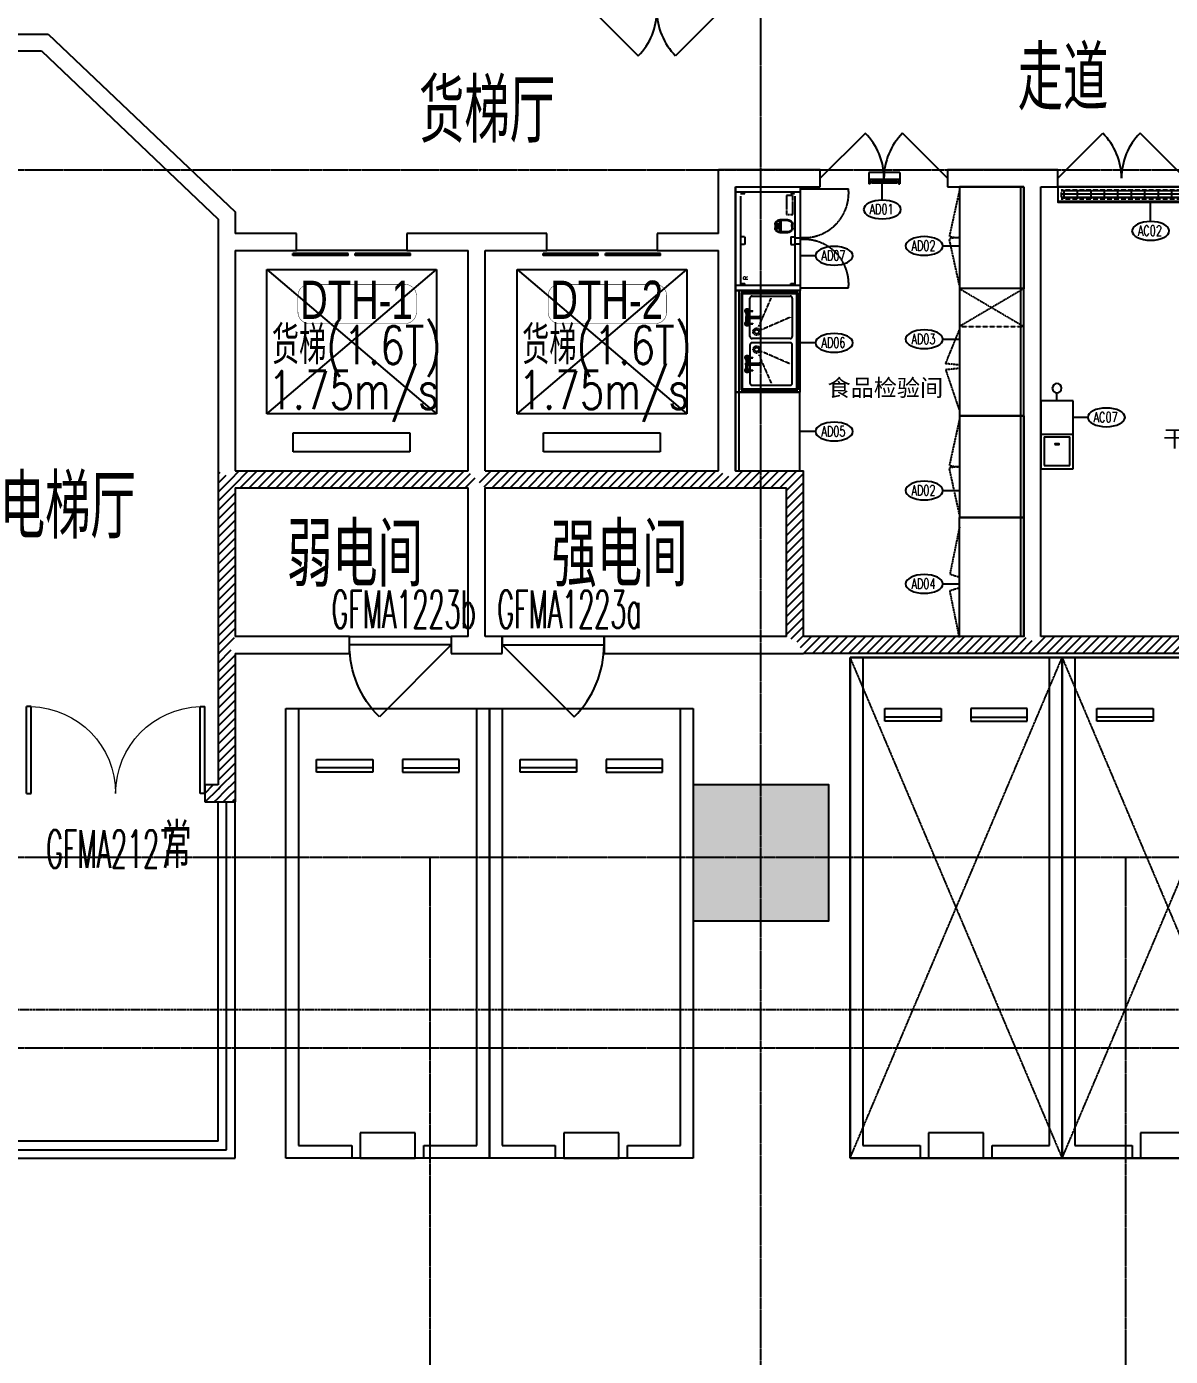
# Model space of a CAD drawing. Extents: x -12047294 to -5625356, y -1456591 to -622873.
# Drawn here: x -5768947 to -5755463, y -727359 to -711686 of the extents above; entities that cross this region are included whole.
import ezdxf

# ---------------------------------------------------------------- set-up
doc = ezdxf.new("R2010")
doc.units = 0
doc.header["$LTSCALE"] = 10
doc.header["$MEASUREMENT"] = 0
for name, pattern in [('__DASH', [0.35, 0.25, -0.1]), ('DASH', [0.35, 0.25, -0.1]), ('DOTE', [2.42, 2, -0.2, 0.02, -0.2]), ('HIDDEN', [0.375, 0.25, -0.125])]:
    doc.linetypes.add(name, pattern=pattern)
for name, color, linetype in [('A-15-PKNG-普通车位', 162, 'Continuous'), ('A-15-PKNG-机械车位', 136, 'Continuous'), ('A-COLUMN', 10, 'Continuous'), ('A-DIMLEAD', 130, 'Continuous'), ('A-DOORWIN', 151, 'Continuous'), ('A-FireH', 6, 'Continuous'), ('A-STAIRS', 150, 'Continuous'), ('A-TEXTDOOR', 181, 'Continuous'), ('A-TextNum', 211, 'Continuous'), ('A-TextRoom', 7, 'Continuous'), ('A-TEXTROOM-报建', 210, 'Continuous'), ('A-WALL', 2, 'Continuous'), ('CURTWALL', 4, 'Continuous'), ('DOTE', 9, 'DOTE'), ('EQUIP', 1, 'Continuous'), ('Iteam', 4, 'Continuous'), ('P-TEXT', 102, 'Continuous'), ('PUB_HATCH', 252, 'Continuous'), ('SKD_EQU', 1, 'Continuous')]:
    doc.layers.add(name, color=color, linetype=linetype)
doc.styles.add('_TCH_WINDOW', font='tjromans.shx', dxfattribs={"width": 0.7, "height": 3.5, "bigfont": 'tjhztxt.shx'})
doc.styles.add('ARIAL', font='arial.ttf', dxfattribs={"width": 1.1})
doc.styles.add('SHZF-注释', font='romanc.shx', dxfattribs={"width": 0.8, "bigfont": 'shzf-hz.shx'})
doc.styles.get("Standard").update_dxf_attribs({"font": 'tjromans.shx', "width": 0.75, "bigfont": 'tjhztxt.shx'})
doc.styles.add('房间功能', font='tjromand.shx', dxfattribs={"width": 0.75, "bigfont": 'tjhts.shx'})
doc.styles.add('注解汉字', font='tjromans.shx', dxfattribs={"width": 0.75, "bigfont": 'tjhztxt.shx'})
pattern_1 = [(45, (-533914.12, 53.85), (-53.0330298, 53.0330298), [])]

# ---------------------------------------------------------------- blocks, each defined once
blk = doc.blocks.new('car-0')
for p, q in [((0, -5300, -100), (0, 0, -100)), ((0, 0, -100), (2400, 0, -100)), ((2400, 0, -100), (2400, -5300, -100)), ((150, 0, -100), (150, -5150, -100)), ((2250, -5150, -100), (2250, 0, -100)), ((360, -750, -100), (360, -600, -100)), ((360, -600, -100), (1025, -600, -100)), ((1025, -600, -100), (1025, -750, -100)), ((2041, -600, -100), (1376, -600, -100)), ((1376, -600, -100), (1376, -750, -100)), ((2041, -750, -100), (2041, -600, -100)), ((1025, -700, -100), (360, -700, -100)), ((1025, -750, -100), (360, -750, -100)), ((1376, -700, -100), (2041, -700, -100)), ((1376, -750, -100), (2041, -750, -100)), ((875, -5000, -100), (875, -5300, -100)), ((1525, -5000, -100), (875, -5000, -100)), ((1525, -5300, -100), (1525, -5000, -100)), ((150, -5150, -100), (775, -5150, -100)), ((775, -5150, -100), (775, -5300, -100)), ((1625, -5300, -100), (1625, -5150, -100)), ((1625, -5150, -100), (2250, -5150, -100)), ((2400, -5300, -100), (0, -5300, -100)), ((875, -5300, -100), (1525, -5300, -100))]:
    blk.add_line(p, q)
blk = doc.blocks.new('二层机械车库')
at = {"layer": 'A-15-PKNG-机械车位'}
for p, q in [((0, -100), (0, -7600)), ((0, -100), (5900, -100)), ((0, -2600), (0, -100)), ((5900, -100), (0, -100)), ((5900, -100), (5900, -2600)), ((5900, -7600), (5900, -100)), ((5750, -250), (0, -250)), ((5750, -925), (5750, -250)), ((750, -510), (600, -510)), ((600, -510), (600, -1175)), ((700, -1175), (700, -510)), ((750, -1175), (750, -510)), ((5900, -925), (5750, -925)), ((5900, -1025), (5600, -1025)), ((5600, -1025), (5600, -1675)), ((5900, -1675), (5900, -1025)), ((600, -1175), (750, -1175)), ((600, -2190), (600, -1525)), ((600, -1525), (750, -1525)), ((700, -1525), (700, -2190)), ((750, -1525), (750, -2190)), ((5600, -1675), (5900, -1675)), ((5750, -2450), (5750, -1775)), ((5750, -1775), (5900, -1775)), ((750, -2190), (600, -2190)), ((0, -2450), (5750, -2450)), ((0, -2600), (5900, -2600)), ((0, -5100), (0, -2600)), ((5900, -2600), (0, -2600)), ((5900, -2600), (5900, -5100)), ((5750, -2750), (0, -2750)), ((5750, -3425), (5750, -2750)), ((750, -3010), (600, -3010)), ((600, -3010), (600, -3675)), ((700, -3675), (700, -3010)), ((750, -3675), (750, -3010)), ((5900, -3425), (5750, -3425)), ((5900, -3525), (5600, -3525)), ((5600, -3525), (5600, -4175)), ((5900, -4175), (5900, -3525)), ((600, -3675), (750, -3675)), ((600, -4690), (600, -4025)), ((600, -4025), (750, -4025)), ((700, -4025), (700, -4690)), ((750, -4025), (750, -4690)), ((5600, -4175), (5900, -4175)), ((5750, -4950), (5750, -4275)), ((5750, -4275), (5900, -4275)), ((750, -4690), (600, -4690)), ((0, -4950), (5750, -4950)), ((0, -5100), (5900, -5100)), ((0, -7600), (0, -5100)), ((5900, -5100), (0, -5100)), ((5900, -5100), (5900, -7600)), ((5750, -5250), (0, -5250)), ((5750, -5925), (5750, -5250)), ((750, -5510), (600, -5510)), ((600, -5510), (600, -6175)), ((700, -6175), (700, -5510)), ((750, -6175), (750, -5510)), ((5900, -5925), (5750, -5925)), ((5900, -6025), (5600, -6025)), ((5600, -6025), (5600, -6675)), ((5900, -6675), (5900, -6025)), ((600, -6175), (750, -6175)), ((600, -7190), (600, -6525)), ((600, -6525), (750, -6525)), ((700, -6525), (700, -7190)), ((750, -6525), (750, -7190)), ((5600, -6675), (5900, -6675)), ((5750, -7450), (5750, -6775)), ((5750, -6775), (5900, -6775)), ((750, -7190), (600, -7190)), ((0, -7450), (5750, -7450)), ((0, -7600), (5900, -7600)), ((5900, -7600), (0, -7600))]:
    blk.add_line(p, q, dxfattribs=at)
at = {"layer": 'A-15-PKNG-机械车位', "linetype": 'DASH'}
for p, q in [((0, -2600), (5900, -100)), ((0, -5100), (5900, -2600)), ((5900, -5100), (0, -2600)), ((0, -7600), (5900, -5100)), ((5900, -7600), (0, -5100))]:
    blk.add_line(p, q, dxfattribs=at)
blk = doc.blocks.new('dFASDWA$Wfdf3')
at = {"layer": 'A-15-PKNG-普通车位'}
for p in [(2121811, 15650, 100), (2124211, 15650, 100)]:
    blk.add_blockref('car-0', p, dxfattribs=at)
at = {"layer": 'A-15-PKNG-机械车位', "rotation": 270}
blk.add_blockref('二层机械车库', (2136061, 16250), dxfattribs=at)
blk = doc.blocks.new('$DorLib2D$00000127')
at = {"color": 0}
for points in [[(-0.533, 0.795), (-0.533, 0.69)], [(-0.033, 0.795), (-0.533, 0.795)], [(-0.033, 0.795), (-0.033, 0.69)], [(0.533, 0.795), (0.033, 0.795)], [(0.033, 0.795), (0.033, 0.69)], [(0.533, 0.795), (0.533, 0.69)], [(-0.033, 0.69), (-0.533, 0.69)], [(0.533, 0.69), (0.033, 0.69)], [(0.5, 0.5), (-0.5, 0.5)]]:
    blk.add_lwpolyline(points, dxfattribs=at)
blk = doc.blocks.new('$DorLib2D$00000116')
at = {"color": 0}
for p, q in [((-0.5, 0), (-0.146, 0.354)), ((0.5, 0), (0.146, 0.354))]:
    blk.add_line(p, q, dxfattribs=at)
for centre, start, end in [((-0.5, 0), 0, 45), ((0.5, 0), 135, 180)]:
    blk.add_arc(centre, 0.5, start, end, dxfattribs=at)
blk = doc.blocks.new('$DorLib2D$00000114')
at = {"color": 0}
blk.add_line((0.5, 0), (-0.207, 0.707), dxfattribs=at)
blk.add_arc((0.5, 0), 1, 135, 180, dxfattribs=at)
blk = doc.blocks.new('$DorLib2D$00000002')
for p, q in [((-0.5, 0), (-0.5, 0.4875)), ((-0.475, 0.4875), (-0.5, 0.4875)), ((-0.475, 0), (-0.475, 0.4875)), ((0.475, 0), (0.475, 0.4875)), ((0.475, 0.4875), (0.5, 0.4875)), ((0.5, 0), (0.5, 0.4875)), ((-0.5, 0), (-0.475, 0)), ((0.5, 0), (0.475, 0))]:
    blk.add_line(p, q)
at = {"lineweight": 13}
for centre, start, end in [((-0.4875, 0), 0, 88.53072), ((0.4875, 0), 91.46928, 180)]:
    blk.add_arc(centre, 0.4875, start, end, dxfattribs=at)
blk = doc.blocks.new('_FZH')
blk.add_lwpolyline([(-0.5, -0.5), (0.5, -0.5), (0.5, 0.5), (-0.5, 0.5)], close=True)
at = {"layer": 'PUB_HATCH'}
blk.add_solid([(-0.5, -0.5), (0.5, -0.5), (-0.5, 0.5), (0.5, 0.5)], dxfattribs=at)
blk = doc.blocks.new('LXX08311725')
at = {"layer": 'EQUIP', "color": 8, "linetype": 'HIDDEN'}
for p, q in [((-771, -371, 4), (-324, 389, 4)), ((-771, 389, 4), (-324, -371, 4)), ((-324, -371, 4), (-324, 389, 4))]:
    blk.add_line(p, q, dxfattribs=at)
at = {"layer": 'EQUIP'}
for p, q in [((729, 389, 4), (-771, 389, 4)), ((-771, 389, 4), (-771, -371, 4)), ((729, -371, 4), (729, 389, 4)), ((-771, -371, 4), (729, -371, 4))]:
    blk.add_line(p, q, dxfattribs=at)
at = {"layer": 'EQUIP', "color": 8, "linetype": 'DASH'}
for p, q in [((114, -534, 4), (-285, -371, 4)), ((130, -371, 4), (114, -534, 4)), ((170, -371, 4), (186, -534, 4)), ((186, -534, 4), (670, -371, 4))]:
    blk.add_line(p, q, dxfattribs=at)
blk = doc.blocks.new('A$C36F6013D')
at = {"layer": 'EQUIP'}
for p, q in [((760, 1200), (0, 1200)), ((0, 0), (0, 1200)), ((565, 1119), (115, 1119)), ((720, 0), (720, 1200)), ((760, 0), (760, 1200)), ((90, 1094), (90, 644)), ((590, 878), (590, 1094)), ((590, 644), (590, 861)), ((90, 94), (90, 544)), ((115, 619), (565, 619)), ((115, 569), (565, 569)), ((590, 544), (590, 328)), ((590, 311), (590, 94)), ((760, 0), (0, 0)), ((565, 69), (115, 69))]:
    blk.add_line(p, q, dxfattribs=at)
at = {"layer": 'EQUIP', "color": 8}
for p, q in [((695, 1175), (25, 1175)), ((25, 25), (25, 1175)), ((40, 1160), (25, 1175)), ((680, 1160), (40, 1160)), ((40, 40), (40, 1160)), ((695, 1175), (680, 1160)), ((680, 40), (680, 1160)), ((695, 25), (695, 1175)), ((40, 40), (25, 25)), ((695, 25), (25, 25)), ((680, 40), (40, 40)), ((695, 25), (680, 40))]:
    blk.add_line(p, q, dxfattribs=at)
at = {"layer": 'EQUIP', "color": 8, "linetype": 'DASH', "ltscale": 0.4}
for p, q in [((485, 761), (340, 1094)), ((115, 869), (448, 724)), ((115, 319), (448, 464)), ((485, 427), (340, 94))]:
    blk.add_line(p, q, dxfattribs=at)
at = {"layer": 'EQUIP', "ltscale": 50}
for p, q in [((555, 941), (555, 945)), ((609, 945), (555, 945)), ((609, 941), (555, 941)), ((561, 941), (561, 945)), ((567, 941), (567, 945)), ((573, 941), (573, 945)), ((609, 797), (555, 797)), ((555, 797), (555, 793)), ((609, 793), (555, 793)), ((561, 797), (561, 793)), ((567, 797), (567, 793)), ((573, 797), (573, 793)), ((609, 395), (555, 395)), ((555, 391), (555, 395)), ((609, 391), (555, 391)), ((561, 391), (561, 395)), ((567, 391), (567, 395)), ((573, 391), (573, 395)), ((555, 247), (555, 243)), ((609, 247), (555, 247)), ((609, 243), (555, 243)), ((561, 247), (561, 243)), ((567, 247), (567, 243)), ((573, 247), (573, 243))]:
    blk.add_line(p, q, dxfattribs=at)
at = {"layer": 'EQUIP', "ltscale": 150}
for p, q in [((625, 878), (473, 878)), ((625, 861), (473, 861)), ((613, 878), (625, 885)), ((625, 854), (613, 861)), ((616, 926), (614, 878)), ((616, 812), (614, 860)), ((625, 885), (638, 877)), ((638, 861), (625, 854)), ((634, 926), (636, 878)), ((634, 812), (636, 860)), ((638, 877), (638, 861)), ((625, 328), (473, 328)), ((625, 335), (613, 328)), ((616, 376), (614, 328)), ((638, 327), (625, 335)), ((634, 376), (636, 328)), ((638, 311), (638, 327)), ((625, 311), (473, 311)), ((613, 311), (625, 304)), ((616, 262), (614, 310)), ((625, 304), (638, 311)), ((634, 262), (636, 310))]:
    blk.add_line(p, q, dxfattribs=at)
at = {"layer": 'EQUIP', "ltscale": 50}
for centre, radius in [((625, 943), 9), ((625, 943), 8), ((625, 795), 9), ((625, 795), 8), ((625, 393), 9), ((625, 393), 8), ((625, 245), 9), ((625, 245), 8)]:
    blk.add_circle(centre, radius, dxfattribs=at)
at = {"layer": 'EQUIP', "color": 8, "linetype": 'DASH', "ltscale": 0.4}
for centre, radius in [((510, 699), 42), ((510, 699), 25), ((510, 489), 42), ((510, 489), 25)]:
    blk.add_circle(centre, radius, dxfattribs=at)
at = {"layer": 'EQUIP'}
for centre, start, end in [((115, 1094), 90, 180), ((565, 1094), 0, 90), ((115, 644), 180, 270), ((565, 644), 270, 0), ((115, 544), 90, 180), ((565, 544), 0, 90), ((115, 94), 180, 270), ((565, 94), 270, 0)]:
    blk.add_arc(centre, 25, start, end, dxfattribs=at)
at = {"layer": 'EQUIP', "ltscale": 10}
for centre, start, end in [((625, 943), 291.7259, 175.2198), ((625, 943), 184.7802, 248.2741), ((625, 795), 184.7802, 68.2741), ((625, 795), 111.7259, 175.2198), ((625, 393), 291.7259, 175.2198), ((625, 393), 184.7802, 248.2741), ((625, 245), 184.7802, 68.2741), ((625, 245), 111.7259, 175.2198)]:
    blk.add_arc(centre, 24, start, end, dxfattribs=at)
at = {"layer": 'EQUIP', "ltscale": 50}
for centre, radius, start, end in [((625, 943), 19, 186.0423, 173.9577), ((625, 943), 16, 172.8192, 187.1808), ((625, 795), 19, 186.0423, 173.9577), ((625, 795), 16, 172.8192, 187.1808), ((625, 393), 19, 186.0423, 173.9577), ((625, 393), 16, 172.8192, 187.1808), ((625, 245), 19, 186.0423, 173.9577), ((625, 245), 16, 172.8192, 187.1808)]:
    blk.add_arc(centre, radius, start, end, dxfattribs=at)
at = {"layer": 'EQUIP', "ltscale": 150}
for centre, radius, start, end in [((473, 869), 11, 50.5994, 309.4006), ((473, 869), 10, 58.2117, 301.7883), ((473, 869), 8.5, 90, 270), ((625, 869), 10, 238.2117, 121.7883), ((625, 869), 8.5, 270, 90), ((473, 319), 11, 50.5994, 309.4006), ((473, 319), 10, 58.2117, 301.7883), ((473, 319), 8.5, 90, 270), ((625, 319), 10, 238.2117, 121.7883), ((625, 319), 8.5, 270, 90)]:
    blk.add_arc(centre, radius, start, end, dxfattribs=at)
blk = doc.blocks.new('LXX1546368')
at = {"layer": 'EQUIP', "linetype": 'ByBlock'}
for p, q in [((636, 537, 0), (-584, 537, 0)), ((-584, 537, 0), (-584, -223, 0)), ((636, 537, 0), (636, -223, 0)), ((636, -223, 0), (-584, -223, 0))]:
    blk.add_line(p, q, dxfattribs=at)
at = {"layer": 'EQUIP', "color": 8, "linetype": 'DASH', "ltscale": 0.8}
for p, q in [((-524, 537, 0), (-524, -223, 0)), ((524, 477, 0), (-524, 477, 0)), ((-504, 477, 0), (-504, 427, 0)), ((-45, 427, 0), (-45, 477, 0)), ((45, 427, 0), (45, 477, 0)), ((556, 477, 0), (556, 427, 0)), ((576, 537, 0), (576, -223, 0)), ((-524, 427, 0), (-504, 427, 0)), ((45, 427, 0), (-45, 427, 0)), ((576, 427, 0), (556, 427, 0)), ((96, 4, 0), (106, 14, 0)), ((96, 14, 0), (97, -81, 0)), ((248, 4, 0), (96, 4, 0)), ((239, 14, 0), (106, 14, 0)), ((106, -81, 0), (106, 4, 0)), ((144, 51, 0), (144, 22, 0)), ((201, 51, 0), (144, 51, 0)), ((144, 22, 0), (201, 22, 0)), ((191, 71, 0), (153, 70, 0)), ((191, 61, 0), (153, 61, 0)), ((201, 22, 0), (201, 51, 0)), ((248, 4, 0), (239, 14, 0)), ((239, -81, 0), (239, 4, 0)), ((248, -81, 0), (248, 14, 0)), ((-524, -113, 0), (-504, -113, 0)), ((-504, -113, 0), (-504, -163, 0)), ((-45, -113, 0), (-45, -163, 0)), ((45, -113, 0), (-45, -113, 0)), ((45, -113, 0), (45, -163, 0)), ((153, -129, 0), (191, -128, 0)), ((153, -138, 0), (191, -138, 0)), ((556, -113, 0), (556, -163, 0)), ((576, -113, 0), (556, -113, 0)), ((-559, -796, 0), (-559, -223, 0)), ((-45, -163, 0), (-524, -163, 0)), ((524, -163, 0), (-45, -163, 0)), ((-35, -163, 0), (-35, -223, 0)), ((35, -163, 0), (35, -223, 0)), ((611, -223, 0), (611, -796, 0))]:
    blk.add_line(p, q, dxfattribs=at)
at = {"layer": 'EQUIP', "color": 8, "linetype": 'DASH', "ltscale": 0.5, "elevation": 0}
blk.add_lwpolyline([(311, -138), (533, -138), (533, -64), (311, -64)], close=True, dxfattribs=at)
at = {"layer": 'EQUIP', "color": 8, "linetype": 'DASH', "ltscale": 0.8}
for centre, start, end in [((-510, -271, 0), 264.7043, 5.2705), ((563, -271, 0), 174.7295, 275.2957)]:
    blk.add_arc(centre, 526, start, end, dxfattribs=at)
at = {"layer": 'EQUIP', "color": 8, "linetype": 'DASH', "ltscale": 0.8, "extrusion": (0, 0, -1)}
for centre, major_axis, start_param, end_param in [((153, 14, 0), (40.2, 40.2), 3.925446, 5.496242), ((153, 14, 0), (33.5, 33.5), 3.925446, 5.496242), ((191, 14, 0), (-40.2, 40.2), 0.783853, 2.354649), ((191, 14, 0), (33.5, 33.5), -0.786943, 0.783853), ((153, -81, 0), (-40.2, 40.2), 3.925446, 5.496242), ((153, -81, 0), (-33.5, 33.5), 3.925446, 5.496242), ((191, -81, 0), (-40.2, 40.2), 2.354649, 3.925446), ((191, -81, 0), (33.5, 33.5), 0.783853, 2.354649)]:
    blk.add_ellipse(centre, major_axis=major_axis, ratio=1, start_param=start_param, end_param=end_param, dxfattribs=at)
at = {"layer": 'EQUIP', "color": 2}
blk.add_text('R', height=50, dxfattribs=at).set_placement((-460, 392, -9))
blk = doc.blocks.new('LXX15471802')
at = {"layer": 'EQUIP'}
blk.add_blockref('LXX1546368', (19, -116), dxfattribs=at)
blk = doc.blocks.new('ymgzg1200')
at = {"layer": 'EQUIP'}
for p, q in [((0, 0), (1200, 0)), ((0, 0), (0, -760)), ((1200, 0), (1200, -760)), ((0, -760), (1200, -760))]:
    blk.add_line(p, q, dxfattribs=at)
at = {"layer": 'EQUIP', "color": 8, "linetype": 'DASH', "ltscale": 0.4}
for p, q in [((40, -760), (584, -879)), ((1160, -760), (616, -879))]:
    blk.add_line(p, q, dxfattribs=at)
for centre, start, end in [((140, -760), 345, 0), ((1060, -760), 180, 195)]:
    blk.add_arc(centre, 460, start, end, dxfattribs=at)
blk = doc.blocks.new('LXX08363746')
at = {"layer": 'EQUIP'}
blk.add_blockref('ymgzg1200', (-560, 359), dxfattribs=at)
blk = doc.blocks.new('myd')
at = {"layer": 'EQUIP', "linetype": 'ByBlock'}
for p, q in [((-80, 0), (-133, 0)), ((-80, -365), (-80, 0)), ((0, 0), (-80, 0)), ((0, -365), (0, 0)), ((-133, -15), (-133, 0)), ((-80, -15), (-133, -15)), ((-80, -350), (-133, -350)), ((-133, -350), (-133, -365)), ((-80, -365), (-133, -365)), ((0, -365), (-80, -365))]:
    blk.add_line(p, q, dxfattribs=at)
at = {"layer": 'EQUIP', "color": 8, "linetype": 'ByBlock'}
for p, q in [((-113, -42), (-133, -42)), ((-113, -63), (-133, -63)), ((-113, -83), (-133, -83)), ((-113, -103), (-133, -103)), ((-113, -122), (-133, -122)), ((-113, -142), (-133, -142)), ((-113, -342), (-113, -23)), ((-113, -23), (-110, -23)), ((-113, -60), (-113, -52)), ((-80, -52), (-113, -52)), ((-80, -60), (-113, -60)), ((-110, -52), (-110, -23)), ((-80, -42), (-110, -42)), ((-110, -305), (-110, -60)), ((-80, -63), (-110, -63)), ((-80, -83), (-110, -83)), ((-80, -103), (-110, -103)), ((-80, -122), (-110, -122)), ((-80, -142), (-110, -142)), ((-113, -163), (-133, -163)), ((-113, -183), (-133, -183)), ((-113, -203), (-133, -203)), ((-113, -223), (-133, -223)), ((-113, -242), (-133, -242)), ((-113, -263), (-133, -263)), ((-113, -283), (-133, -283)), ((-113, -302), (-133, -302)), ((-80, -305), (-113, -305)), ((-113, -305), (-113, -313)), ((-80, -313), (-113, -313)), ((-80, -163), (-110, -163)), ((-80, -183), (-110, -183)), ((-80, -203), (-110, -203)), ((-80, -223), (-110, -223)), ((-80, -242), (-110, -242)), ((-80, -263), (-110, -263)), ((-80, -283), (-110, -283)), ((-80, -302), (-110, -302)), ((-110, -342), (-110, -313)), ((-113, -322), (-133, -322)), ((-113, -342), (-110, -342)), ((-80, -322), (-110, -322))]:
    blk.add_line(p, q, dxfattribs=at)
blk = doc.blocks.new('LXX10253497')
at = {"layer": 'EQUIP'}
blk.add_blockref('myd', (80, 142), dxfattribs=at)
blk = doc.blocks.new('WD')
at = {"linetype": 'HIDDEN'}
h = blk.add_hatch(dxfattribs=at)
h.set_pattern_fill('GRATE', color=14, scale=50, angle=90, style=0)
h.set_pattern_definition([(90, (264920.893, 1295.633), (-39.6875, 1e-08), []), (180, (264920.9, 1295.63), (-5e-08, -158.75), [])])
h.paths.add_polyline_path([(265064, 736), (265064, 2156), (264961, 2156), (264961, 736)])
blk.add_line((264931, 696), (264931, 2196))
blk.add_lwpolyline([(265104, 696), (265104, 2196), (264921, 2196), (264921, 696)], close=True)
at = {"color": 14, "linetype": 'HIDDEN'}
blk.add_lwpolyline([(265064, 736), (265064, 2156), (264961, 2156), (264961, 736)], close=True, dxfattribs=at)
blk = doc.blocks.new('WEC')
for p, q in [((260970, 62196), (260970, 62576)), ((260970, 62576), (261770, 62576)), ((261010, 62237), (261010, 62536)), ((261011, 62536), (261348, 62536)), ((261349, 62237), (261349, 62536)), ((261381, 62196), (261381, 62576)), ((261770, 62576), (261770, 62196)), ((261770, 62386), (261865, 62386)), ((261348, 62236), (261011, 62236)), ((261770, 62196), (260970, 62196))]:
    blk.add_line(p, q)
blk.add_lwpolyline([(261258, 62362), (261258, 62411), (261267, 62411), (261267, 62362)], close=True)
blk.add_circle((261920, 62386), 55)

msp = doc.modelspace()

# ---------------------------------------------------------------- hatches: boundary and pattern name
at = {"layer": 'A-FireH'}
h = msp.add_hatch(dxfattribs=at)
h.set_pattern_fill('普通砖', color=256, scale=30, style=0)
h.set_pattern_definition(pattern_1)
h.paths.add_polyline_path([(-5766556.3, -716990.1), (-5766689.7, -716923.4), (-5766689.7, -719073.4), (-5766556.3, -719006.8), (-5766489.7, -718873.4), (-5766489.7, -717123.4)])
h = msp.add_hatch(dxfattribs=at)
h.set_pattern_fill('普通砖', color=256, scale=30, style=0)
h.set_pattern_definition(pattern_1)
h.paths.add_polyline_path([(-5766556.3, -716990.1), (-5766489.7, -717123.4), (-5763739.7, -717123.4), (-5763639.7, -717023.4), (-5763739.7, -716923.4), (-5766489.7, -716923.4)])
h = msp.add_hatch(dxfattribs=at)
h.set_pattern_fill('普通砖', color=256, scale=30, style=0)
h.set_pattern_definition(pattern_1)
h.paths.add_polyline_path([(-5763639.7, -717023.4), (-5763539.7, -717123.4), (-5760589.7, -717123.4), (-5760656.3, -716990.1), (-5760789.7, -716923.4), (-5763539.7, -716923.4)])
h = msp.add_hatch(dxfattribs=at)
h.set_pattern_fill('普通砖', color=256, scale=30, style=0)
h.set_pattern_definition(pattern_1)
h.paths.add_polyline_path([(-5760656.3, -716990.1), (-5760589.7, -717123.4), (-5759989.7, -717123.4), (-5759789.7, -716923.4), (-5760589.7, -716923.4)])
h = msp.add_hatch(dxfattribs=at)
h.set_pattern_fill('普通砖', color=256, scale=30, style=0)
h.set_pattern_definition(pattern_1)
h.paths.add_polyline_path([(-5759856.3, -718940.1), (-5759789.7, -718873.4), (-5759789.7, -716923.4), (-5759989.7, -717123.4), (-5759989.7, -718873.4)])
h = msp.add_hatch(dxfattribs=at)
h.set_pattern_fill('普通砖', color=256, scale=30, style=0)
h.set_pattern_definition(pattern_1)
h.paths.add_polyline_path([(-5757056.3, -718940.1), (-5757189.7, -718873.4), (-5759789.7, -718873.4), (-5759856.3, -718940.1), (-5759789.7, -719073.4), (-5756989.7, -719073.4)])
h = msp.add_hatch(dxfattribs=at)
h.set_pattern_fill('普通砖', color=256, scale=30, style=0)
h.set_pattern_definition(pattern_1)
h.paths.add_polyline_path([(-5741823, -719006.8), (-5741889.7, -718873.4), (-5756989.7, -718873.4), (-5757056.3, -718940.1), (-5756989.7, -719073.4), (-5741889.7, -719073.4)])
h = msp.add_hatch(dxfattribs=at)
h.set_pattern_fill('普通砖', color=256, scale=30, style=0)
h.set_pattern_definition(pattern_1)
h.paths.add_polyline_path([(-5766556.3, -719006.8), (-5766689.7, -719073.4), (-5766689.7, -720623.4), (-5766489.7, -720823.4), (-5766489.7, -719073.4)])
h = msp.add_hatch(dxfattribs=at)
h.set_pattern_fill('普通砖', color=256, scale=30, style=0)
h.set_pattern_definition(pattern_1)
h.paths.add_polyline_path([(-5766689.7, -720623.4), (-5766846.7, -720623.4), (-5766846.7, -720823.4), (-5766689.7, -720823.4)])
h = msp.add_hatch(dxfattribs=at)
h.set_pattern_fill('普通砖', color=256, scale=30, style=0)
h.set_pattern_definition(pattern_1)
h.paths.add_polyline_path([(-5766689.7, -720623.4), (-5766689.7, -720823.4), (-5766489.7, -720823.4)])
at = {"layer": 'A-TEXTROOM-报建'}
h = msp.add_hatch(dxfattribs=at)
h.set_pattern_fill('ANSI31', color=156, scale=300)
h.set_pattern_definition([(45, (6459.6, 7e-09), (-336.759605, 336.759605), [])])
edge = h.paths.add_edge_path(flags=16)
edge.add_arc((-5789890.1, -733372.9), 19800.3, 180.00002, 210.33182)
edge.add_line((-5806980, -743372.1), (-5798690.9, -743375))
edge.add_arc((-5798679.1, -768354), 24979, 71.82959, 90.02715, ccw=False)
edge.add_arc((-5798679.1, -768354), 24979, 46.40636, 71.82959, ccw=False)
edge.add_arc((-5761511.4, -729209.4), 29000, 226.55073, 235.72344)
edge.add_line((-5777843.9, -753173), (-5734626.5, -753172.4))
edge.add_line((-5734626.5, -753172.4), (-5734626.6, -742573))
edge.add_line((-5734626.6, -742573), (-5724090.3, -742573.2))
edge.add_line((-5724090.3, -742573.2), (-5724090.3, -706873))
edge.add_line((-5724090.3, -706873), (-5715090.4, -706873))
edge.add_line((-5715090.4, -706873), (-5715090.4, -697848.9))
edge.add_arc((-5806750.6, -701974.8), 91753, 2.577338, 4.963321)
edge.add_arc((-5757072.8, -697881.8), 41908, 5.26452, 17.9861)
edge.add_arc((-5817479.3, -718426.1), 105710, 18.467251, 21.437185)
edge.add_arc((-5747882, -689052.2), 30252, 17.82622, 40.55905)
edge.add_arc((-5746701.1, -686704.3), 27846.7, 38.4683, 72.82075)
edge.add_arc((-5793741.7, -821555.8), 170652.4, 71.1042, 72.756978)
edge.add_line((-5743156, -658573.2), (-5782091.3, -658573.2))
edge.add_line((-5782091.3, -658573.2), (-5782091.3, -664172.9))
edge.add_line((-5782091.3, -664172.9), (-5804290.4, -664172.9))
edge.add_line((-5804290.4, -664172.9), (-5804290.4, -680572.8))
edge.add_line((-5804290.4, -680572.8), (-5809690.4, -680572.8))
edge.add_line((-5809690.4, -680572.8), (-5809690.4, -733372.9))
h.paths.add_polyline_path([(-5821993.3, -644043.7), (-5678940.3, -644043.7), (-5678940.3, -767193.7), (-5821993.3, -767193.7)])

# ---------------------------------------------------------------- linework, layer by layer
at = {"layer": 'A-DOORWIN'}
msp.add_lwpolyline([(-5756789.7, -713573.4), (-5755289.7, -713573.4)], dxfattribs=at)
for points in [[(-5763939.7, -718873.4), (-5763939.7, -718973.4), (-5765139.7, -718973.4), (-5765139.7, -718873.4)], [(-5763339.7, -718873.4), (-5763339.7, -718973.4), (-5762139.7, -718973.4), (-5762139.7, -718873.4)]]:
    msp.add_lwpolyline(points, close=True, dxfattribs=at)
at = {"layer": 'A-STAIRS'}
for p, q in [((-5766114.7, -716248.4), (-5766114.7, -714548.4)), ((-5766114.7, -714548.4), (-5764114.7, -714548.4)), ((-5766114.7, -716248.4), (-5764114.7, -714548.4)), ((-5766114.7, -714548.4), (-5764114.7, -716248.4)), ((-5764114.7, -714548.4), (-5764114.7, -716248.4)), ((-5763164.7, -716248.4), (-5763164.7, -714548.4)), ((-5763164.7, -714548.4), (-5761164.7, -714548.4)), ((-5763164.7, -716248.4), (-5761164.7, -714548.4)), ((-5763164.7, -714548.4), (-5761164.7, -716248.4)), ((-5761164.7, -714548.4), (-5761164.7, -716248.4)), ((-5764114.7, -716248.4), (-5766114.7, -716248.4)), ((-5761164.7, -716248.4), (-5763164.7, -716248.4)), ((-5765802.2, -716698.4), (-5765802.2, -716473.4)), ((-5765802.2, -716473.4), (-5764427.2, -716473.4)), ((-5764427.2, -716473.4), (-5764427.2, -716698.4)), ((-5762852.2, -716698.4), (-5762852.2, -716473.4)), ((-5762852.2, -716473.4), (-5761477.2, -716473.4)), ((-5761477.2, -716473.4), (-5761477.2, -716698.4)), ((-5764427.2, -716698.4), (-5765802.2, -716698.4)), ((-5761477.2, -716698.4), (-5762852.2, -716698.4))]:
    msp.add_line(p, q, dxfattribs=at)
at = {"layer": 'A-TextNum', "const_width": 5}
for points in [[(-5765612.7, -714723.6), (-5764486, -714723.6, -0.4142136), (-5764351, -714858.6), (-5764351, -715051.3, -0.4142136), (-5764486, -715186.3), (-5765612.7, -715186.3, -0.4142136), (-5765747.7, -715051.3), (-5765747.7, -714858.6, -0.4142136)], [(-5765612.7, -714723.6), (-5764486, -714723.6, -0.4142136), (-5764351, -714858.6), (-5764351, -715051.3, -0.4142136), (-5764486, -715186.3), (-5765612.7, -715186.3, -0.4142136), (-5765747.7, -715051.3), (-5765747.7, -714858.6, -0.4142136)], [(-5762662.7, -714723.6), (-5761536, -714723.6, -0.4142136), (-5761401, -714858.6), (-5761401, -715051.3, -0.4142136), (-5761536, -715186.3), (-5762662.7, -715186.3, -0.4142136), (-5762797.7, -715051.3), (-5762797.7, -714858.6, -0.4142136)], [(-5762662.7, -714723.6), (-5761536, -714723.6, -0.4142136), (-5761401, -714858.6), (-5761401, -715051.3, -0.4142136), (-5761536, -715186.3), (-5762662.7, -715186.3, -0.4142136), (-5762797.7, -715051.3), (-5762797.7, -714858.6, -0.4142136)]]:
    msp.add_lwpolyline(points, format="xyb", close=True, dxfattribs=at)
at = {"layer": 'A-WALL'}
for p, q in [((-5769089.7, -711773.4), (-5768692.7, -711773.4)), ((-5768692.7, -711773.4), (-5766489.7, -713868.4)), ((-5769089.7, -711973.4), (-5768772.6, -711973.4)), ((-5768772.6, -711973.4), (-5766689.7, -713954.2)), ((-5759589.7, -713373.4), (-5760789.7, -713373.4)), ((-5760789.7, -714123.4), (-5760789.7, -713373.4)), ((-5759589.7, -713573.4), (-5759589.7, -713373.4)), ((-5756989.7, -713373.4), (-5758089.7, -713373.4)), ((-5758089.7, -713373.4), (-5758089.7, -713573.4)), ((-5756789.7, -713373.4), (-5756989.7, -713373.4)), ((-5756789.7, -713573.4), (-5756789.7, -713373.4)), ((-5760589.7, -713573.4), (-5759589.7, -713573.4)), ((-5760589.7, -714123.4), (-5760589.7, -713573.4)), ((-5758089.7, -713573.4), (-5757189.7, -713573.4)), ((-5757189.7, -718873.4), (-5757189.7, -713573.4)), ((-5756989.7, -718873.4), (-5756989.7, -713573.4)), ((-5756989.7, -713573.4), (-5756789.7, -713573.4)), ((-5766489.7, -713868.4), (-5766489.7, -714123.4)), ((-5766689.7, -713954.2), (-5766689.7, -714123.4)), ((-5766689.7, -714123.4), (-5766689.7, -716923.4)), ((-5765764.7, -714123.4), (-5766489.7, -714123.4)), ((-5765764.7, -714323.4), (-5765764.7, -714123.4)), ((-5763539.7, -714123.4), (-5764464.7, -714123.4)), ((-5764464.7, -714123.4), (-5764464.7, -714323.4)), ((-5762814.7, -714123.4), (-5763539.7, -714123.4)), ((-5762814.7, -714323.4), (-5762814.7, -714123.4)), ((-5760789.7, -714123.4), (-5761514.7, -714123.4)), ((-5761514.7, -714123.4), (-5761514.7, -714323.4)), ((-5760589.7, -716923.4), (-5760589.7, -714123.4)), ((-5766489.7, -714323.4), (-5765764.7, -714323.4)), ((-5766489.7, -714323.4), (-5766489.7, -716923.4)), ((-5764464.7, -714323.4), (-5763739.7, -714323.4)), ((-5763739.7, -716923.4), (-5763739.7, -714323.4)), ((-5763539.7, -714323.4), (-5762814.7, -714323.4)), ((-5763539.7, -716923.4), (-5763539.7, -714323.4)), ((-5761514.7, -714323.4), (-5760789.7, -714323.4)), ((-5760789.7, -716923.4), (-5760789.7, -714323.4)), ((-5766689.7, -716923.4), (-5766689.7, -719073.4)), ((-5766489.7, -716923.4), (-5763739.7, -716923.4)), ((-5763539.7, -716923.4), (-5760789.7, -716923.4)), ((-5760589.7, -716923.4), (-5759789.7, -716923.4)), ((-5759789.7, -718873.4), (-5759789.7, -716923.4)), ((-5766489.7, -717123.4), (-5763739.7, -717123.4)), ((-5766489.7, -717123.4), (-5766489.7, -718873.4)), ((-5763739.7, -718873.4), (-5763739.7, -717123.4)), ((-5763539.7, -718873.4), (-5763539.7, -717123.4)), ((-5763539.7, -717123.4), (-5760589.7, -717123.4)), ((-5760589.7, -717123.4), (-5759989.7, -717123.4)), ((-5759989.7, -718873.4), (-5759989.7, -717123.4)), ((-5765139.7, -718873.4), (-5766489.7, -718873.4)), ((-5765139.7, -719073.4), (-5765139.7, -718873.4)), ((-5763739.7, -718873.4), (-5763939.7, -718873.4)), ((-5763939.7, -718873.4), (-5763939.7, -719073.4)), ((-5763339.7, -718873.4), (-5763539.7, -718873.4)), ((-5763339.7, -719073.4), (-5763339.7, -718873.4)), ((-5759989.7, -718873.4), (-5762139.7, -718873.4)), ((-5762139.7, -718873.4), (-5762139.7, -719073.4)), ((-5757189.7, -718873.4), (-5759789.7, -718873.4)), ((-5741889.7, -718873.4), (-5756989.7, -718873.4)), ((-5766689.7, -719073.4), (-5766689.7, -720623.4)), ((-5766489.7, -719073.4), (-5765139.7, -719073.4)), ((-5766489.7, -719073.4), (-5766489.7, -720823.4)), ((-5763939.7, -719073.4), (-5763539.7, -719073.4)), ((-5763539.7, -719073.4), (-5763339.7, -719073.4)), ((-5762139.7, -719073.4), (-5759789.7, -719073.4)), ((-5756989.7, -719073.4), (-5759789.7, -719073.4)), ((-5741889.7, -719073.4), (-5756989.7, -719073.4)), ((-5766689.7, -720623.4), (-5766846.7, -720623.4)), ((-5766846.7, -720623.4), (-5766846.7, -720823.4)), ((-5766689.7, -720623.4), (-5766689.7, -720623.4)), ((-5766846.7, -720823.4), (-5766689.7, -720823.4)), ((-5766689.7, -720823.4), (-5766489.7, -720823.4))]:
    msp.add_line(p, q, dxfattribs=at)
at = {"layer": 'CURTWALL'}
for p, q in [((-5766689.7, -724823.4), (-5766689.7, -720823.4)), ((-5766589.7, -724923.4), (-5766589.7, -720823.4)), ((-5766489.7, -725023.4), (-5766489.7, -720823.4)), ((-5766689.7, -724823.4), (-5770839.7, -724823.4)), ((-5770839.7, -724923.4), (-5766589.7, -724923.4)), ((-5770839.7, -725023.4), (-5766489.7, -725023.4))]:
    msp.add_line(p, q, dxfattribs=at)
at = {"layer": 'DOTE', "linetype": 'DOTE'}
for p, q in [((-5760289.7, -756448.6), (-5760289.7, -655372.8)), ((-5812892.3, -713373.4), (-5711892.7, -713373.4)), ((-5812892.3, -721473.4), (-5711892.7, -721473.4))]:
    msp.add_line(p, q, dxfattribs=at)
at = {"layer": 'DOTE'}
for p, q in [((-5764189.7, -756373.6), (-5764189.7, -721473.4)), ((-5755989.7, -756373.6), (-5755989.7, -721473.4)), ((-5812892.3, -723723.4), (-5711892.7, -723723.4))]:
    msp.add_line(p, q, dxfattribs=at)
at = {"layer": 'DOTE', "color": 250, "linetype": 'DASH', "ltscale": 5}
msp.add_lwpolyline([(-5779889.7, -673373.4), (-5729889.7, -673373.4), (-5729889.7, -723273.4), (-5779889.7, -723273.4)], close=True, dxfattribs=at)
at = {"layer": 'EQUIP'}
for p, q in [((-5757229.7, -713573.4), (-5757229.7, -718873.4)), ((-5760549.7, -715993.4), (-5760549.7, -716923.4))]:
    msp.add_line(p, q, dxfattribs=at)
at = {"layer": 'EQUIP', "color": 8, "linetype": '__DASH'}
for p, q in [((-5757949.7, -717585.9), (-5758062.3, -718138.6)), ((-5758062.3, -718138.6), (-5757949.7, -718173.4)), ((-5758062.3, -718332.6), (-5757949.7, -718297.7)), ((-5757949.7, -718885.3), (-5758062.3, -718332.6))]:
    msp.add_line(p, q, dxfattribs=at)
at = {"layer": 'EQUIP'}
for points in [[(-5759829.7, -715993.4), (-5760589.7, -715993.4), (-5760589.7, -716923.4), (-5759829.7, -716923.4)], [(-5757949.7, -717473.4), (-5757189.7, -717473.4), (-5757189.7, -718873.4), (-5757949.7, -718873.4)]]:
    msp.add_lwpolyline(points, close=True, dxfattribs=at)
at = {"layer": 'Iteam'}
for p, q in [((-5758858.7, -713731.5), (-5758858.7, -713503.9)), ((-5755695.5, -713983.9), (-5755695.5, -713756.3)), ((-5758144.9, -714271.4), (-5757949.7, -714271.4)), ((-5759646.7, -714386.6), (-5759829.7, -714386.6)), ((-5759646.7, -715413.3), (-5759829.7, -715413.3)), ((-5758144.9, -715370.5), (-5757949.7, -715370.5)), ((-5756437.8, -716291.8), (-5756609.7, -716291.8)), ((-5759646.7, -716458.4), (-5759829.7, -716458.4)), ((-5758144.9, -717154.3), (-5757949.7, -717154.3)), ((-5758144.9, -718254.5), (-5757949.7, -718254.5))]:
    msp.add_line(p, q, dxfattribs=at)
at = {"layer": 'Iteam', "extrusion": (0, 0, -1)}
for centre in [(-5758858.7, -713841.5), (-5755695.5, -714093.9), (-5758364.9, -714271.4), (-5759426.7, -714386.6), (-5758364.9, -715370.5), (-5759426.7, -715413.3), (-5756217.8, -716291.8), (-5759426.7, -716458.4), (-5758364.9, -717154.3), (-5758364.9, -718254.5)]:
    msp.add_ellipse(centre, major_axis=(-220, 0), ratio=0.5, dxfattribs=at)

# ---------------------------------------------------------------- block references
at = {"layer": 'A-15-PKNG-普通车位'}
msp.add_blockref('dFASDWA$Wfdf3', (-7887700.3, -735373.4), dxfattribs=at)
at = {"layer": 'A-COLUMN', "xscale": 1600, "yscale": 1600, "zscale": 1600}
msp.add_blockref('_FZH', (-5760289.7, -721423.4), dxfattribs=at)
at = {"layer": 'A-DOORWIN'}
ref = msp.add_blockref('$DorLib2D$00000116', (-5761516.3, -711498.4), dxfattribs=dict(at, xscale=-1503.329637911051, yscale=-1503.329637911051, zscale=-1503.329637911051, rotation=1.63891301e-08))
ref.add_attrib('A', 'GFMA1523', (-5762173.6, -711251.7), dxfattribs={"layer": 'A-TEXTDOOR', "height": 446.25, "rotation": 0, "style": '_TCH_WINDOW', "width": 0.494118})
for name, p, xscale, yscale, zscale in [('$DorLib2D$00000116', (-5758839.7, -713473.4), 1500, 1500, 1500), ('$DorLib2D$00000116', (-5756039.7, -713473.4), 1500, 1500, 1500), ('$DorLib2D$00000127', (-5765114.7, -714223.4), 1300, -200, 1300), ('$DorLib2D$00000127', (-5762164.7, -714223.4), 1300, -200, 1300)]:
    msp.add_blockref(name, p, dxfattribs=dict(at, xscale=xscale, yscale=yscale, zscale=zscale))
ref = msp.add_blockref('$DorLib2D$00000114', (-5764539.7, -718973.4), dxfattribs=dict(at, xscale=-1200, yscale=1200, zscale=-1200, rotation=179.9999999987044))
ref.add_attrib('A', 'GFMA1223b', (-5765352.4, -718776.7), dxfattribs={"layer": 'A-TEXTDOOR', "height": 446.25, "rotation": 360, "style": '_TCH_WINDOW', "width": 0.494118})
ref = msp.add_blockref('$DorLib2D$00000114', (-5762739.7, -718973.4), dxfattribs=dict(at, xscale=1200, yscale=1200, zscale=1200, rotation=179.9999999993543))
ref.add_attrib('A', 'GFMA1223a', (-5763398.3, -718776.7), dxfattribs={"layer": 'A-TEXTDOOR', "height": 446.25, "rotation": 360, "style": '_TCH_WINDOW', "width": 0.494118})
at = {"layer": 'A-DOORWIN', "xscale": -2100, "yscale": 2100, "zscale": -2100, "rotation": 359.9999999985782}
msp.add_blockref('$DorLib2D$00000002', (-5767896.7, -720723.4), dxfattribs=at)
at = {"layer": 'EQUIP'}
for name, p, rotation in [('LXX10253497', (-5758876.5, -713487.4), 90), ('LXX15471802', (-5760168.2, -714229.3, 0), 90.00000000000004), ('LXX08363746', (-5757548.7, -714133.4), 270), ('A$C36F6013D', (-5759829.7, -714793.4), 180), ('LXX08311725', (-5757578.5, -715544.6, -3.5), 270), ('LXX08363746', (-5757548.7, -716833.4), 270)]:
    msp.add_blockref(name, p, dxfattribs=dict(at, rotation=rotation))
at = {"layer": 'SKD_EQU', "color": 1, "rotation": 89.99213112045544}
msp.add_blockref('WD', (-5754630.4, -978677.4), dxfattribs=at)
at = {"layer": 'SKD_EQU', "color": 1, "xscale": -1, "rotation": 269.9999999984453}
msp.add_blockref('WEC', (-5819185.9, -977868.5), dxfattribs=at)

# ---------------------------------------------------------------- texts
at = {"layer": 'A-DIMLEAD', "style": '注解汉字', "width": 0.75}
for s, p in [('货梯(1.6T)', (-5766055.3, -715664.7)), ('货梯(1.6T)', (-5763105.3, -715664.7)), ('1.75m/s', (-5766098.5, -716193.1)), ('1.75m/s', (-5763148.5, -716193.1))]:
    msp.add_text(s, height=450, dxfattribs=at).set_placement(p)
at = {"layer": 'A-TEXTDOOR', "style": '_TCH_WINDOW'}
for s, height, width, p in [('常', 525, 0.7, (-5767351.5, -721601.3)), ('GFMA2127', 446.25, 0.494118, (-5768716.9, -721601.3))]:
    msp.add_text(s, height=height, dxfattribs=dict(at, width=width)).set_placement(p)
at = {"layer": 'A-TextNum', "style": '房间功能', "width": 0.75}
for s, p in [('DTH-1', (-5765722.7, -715131)), ('DTH-1', (-5765722.7, -715131)), ('DTH-2', (-5762772.7, -715131)), ('DTH-2', (-5762772.7, -715131))]:
    msp.add_text(s, height=450, dxfattribs=at).set_placement(p)
at = {"layer": 'A-TextRoom', "style": '注解汉字', "width": 0.75}
for s, p in [('走道', (-5757263.3, -712671.4)), ('货梯厅', (-5764320.5, -713055.4)), ('电梯厅', (-5769263, -717720.9)), ('弱电间', (-5765877.3, -718287.5)), ('强电间', (-5762758.9, -718287.5))]:
    msp.add_text(s, height=750, dxfattribs=at).set_placement(p)
at = {"layer": 'Iteam', "style": 'SHZF-注释', "width": 0.7}
for s, p in [('AD01', (-5759009.5, -713898.4, 0)), ('AC02', (-5755846.3, -714150.8, 0)), ('AD07', (-5759577.5, -714443.6, 0)), ('AD02', (-5758515.7, -714328.3, 0)), ('AD06', (-5759577.5, -715470.2, 0)), ('AD03', (-5758515.7, -715427.4, 0)), ('AC07', (-5756368.6, -716348.7, 0)), ('AD05', (-5759577.5, -716515.4, 0)), ('AD02', (-5758515.7, -717211.2, 0)), ('AD04', (-5758515.7, -718311.5, 0))]:
    msp.add_text(s, height=120, dxfattribs=at).set_placement(p)
at = {"layer": 'P-TEXT', "style": 'ARIAL'}
for s, p in [('食品检验间', (-5759505.1, -716042.4)), ('干垃圾房', (-5755547, -716640.4))]:
    msp.add_text(s, height=200, rotation=0, dxfattribs=at).set_placement(p)

doc.saveas('drawing.dxf')
